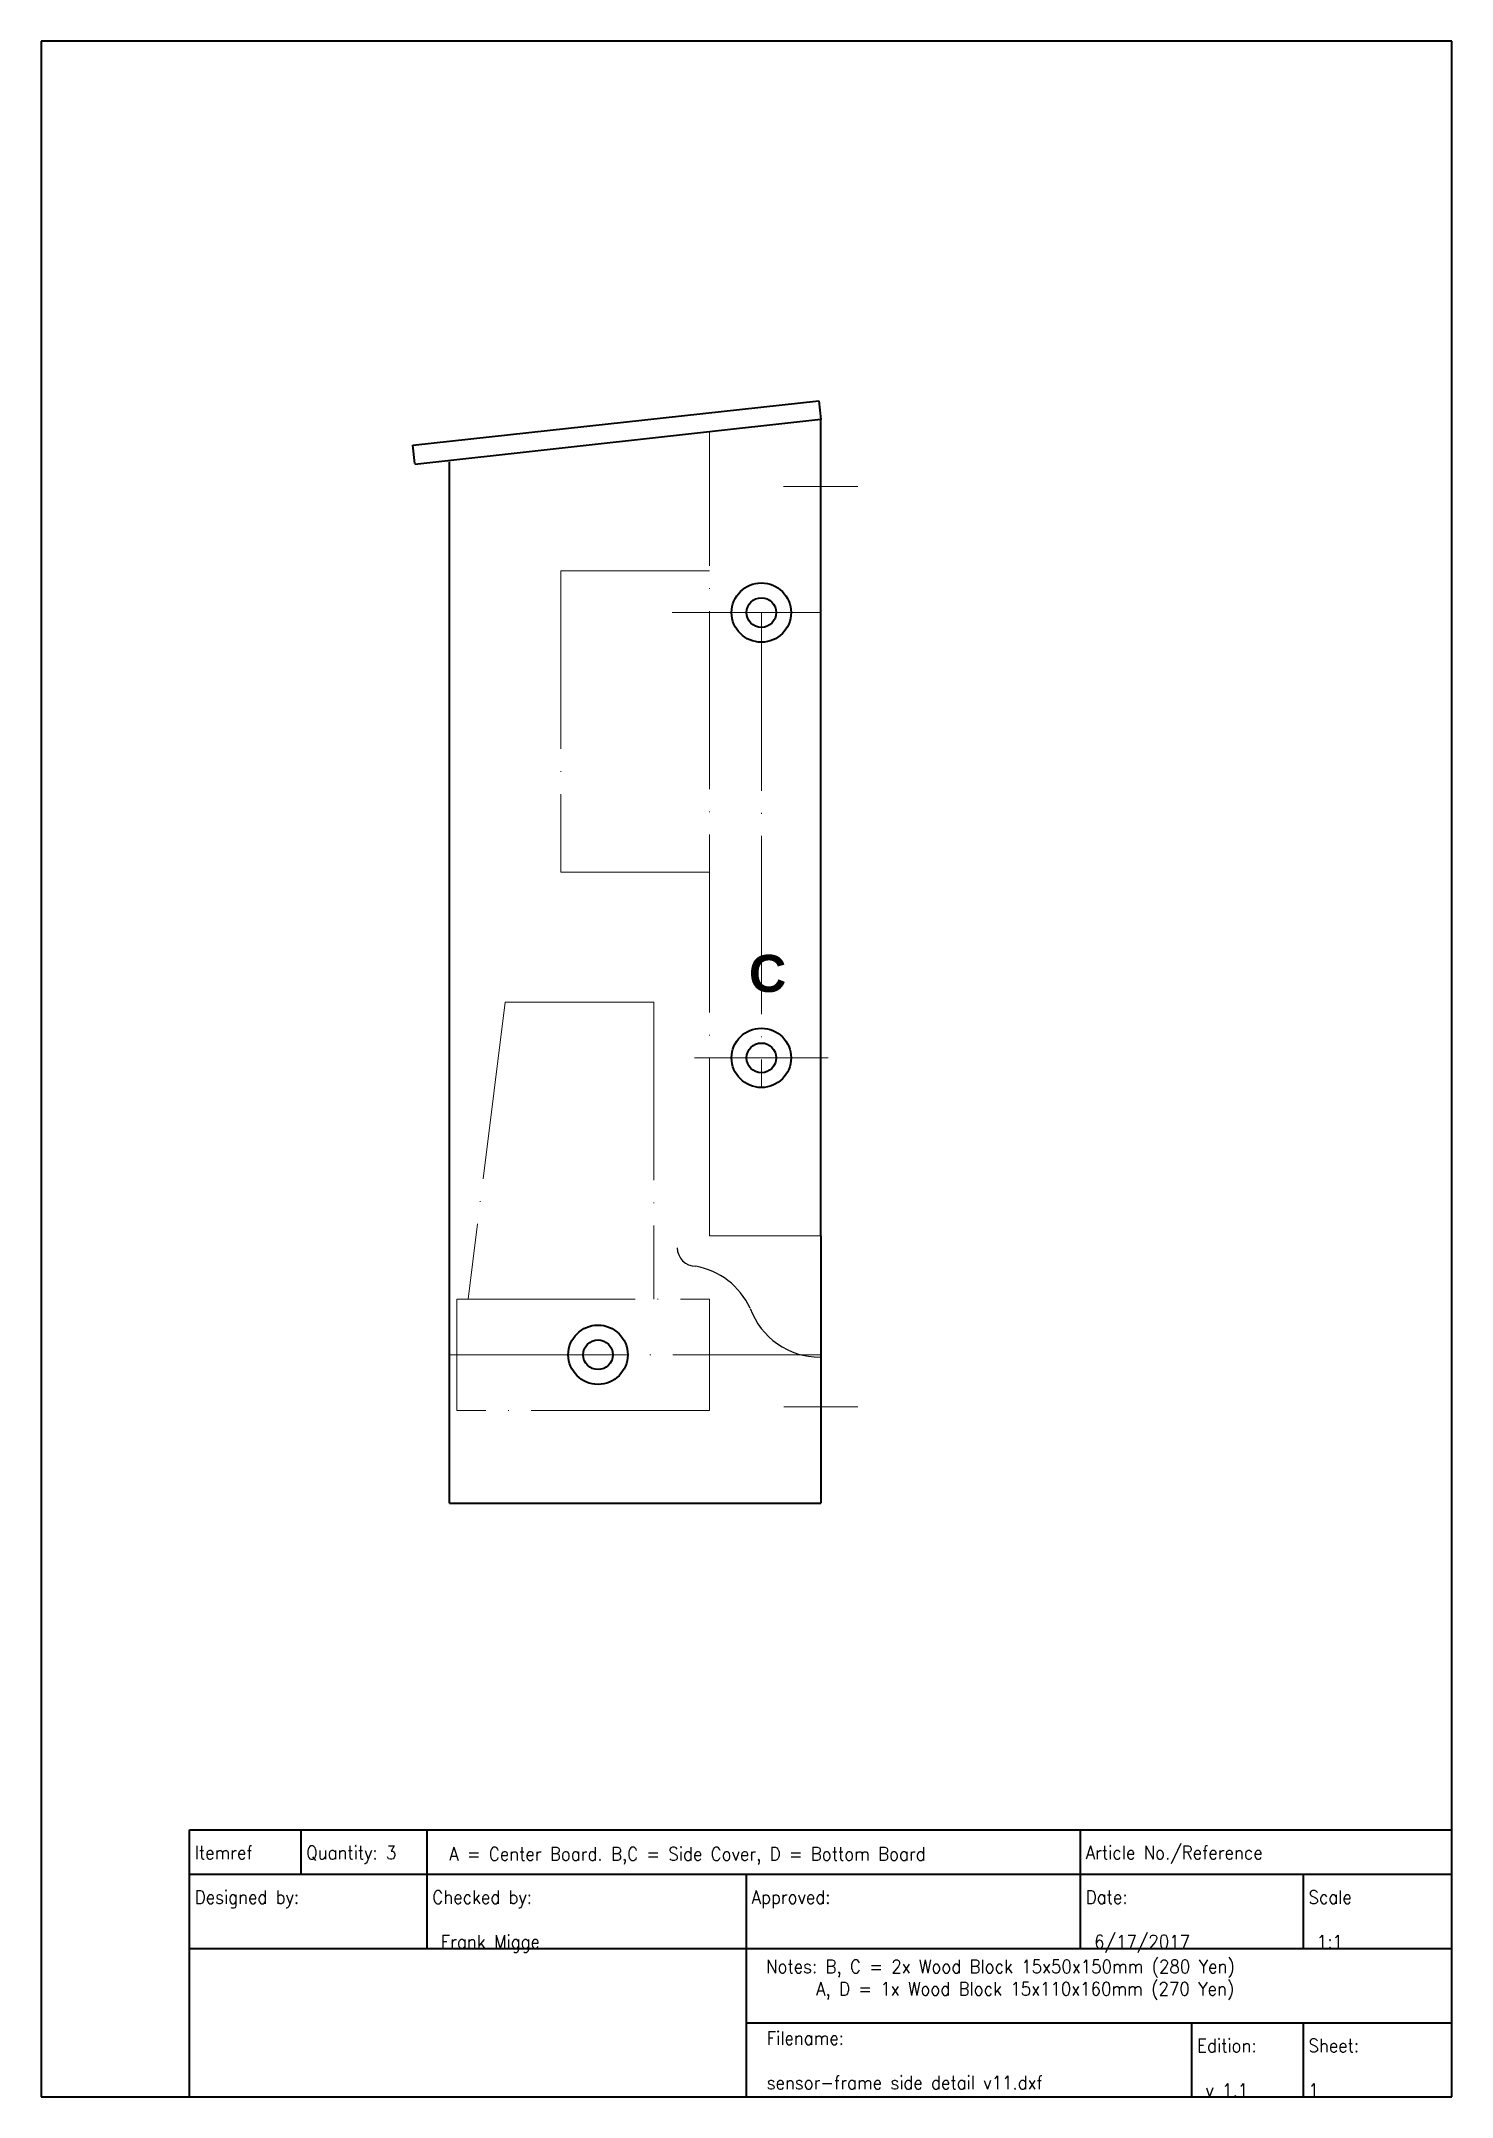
# Model space of a CAD drawing. Header units: millimetres. Extents: x 10 to 200, y 10 to 287.
import ezdxf

# ---------------------------------------------------------------- set-up
doc = ezdxf.new("R2010")
doc.units = ezdxf.units.MM
doc.linetypes.add('ACAD_ISO04W100', pattern=[30, 24, -3, 0, -3])
doc.layers.get('0').update_dxf_attribs({"color": 18, "lineweight": 25, "true_color": 0x000000})
for name, color, linetype, lineweight, true_color in [('0 ... Background', 18, 'Continuous', 35, 0x000000), ('0 ... Base', 18, 'Continuous', 35, 0x000000), ('0 ... Construction', 18, 'ACAD_ISO04W100', 9, 0x000000), ('0 ... Cut', 18, 'Continuous', 35, 0x000000)]:
    doc.layers.add(name, color=color, linetype=linetype, lineweight=lineweight, true_color=true_color)
doc.styles.add('textstyle11', font='Standard')
doc.styles.add('textstyle12', font='Standard')
doc.styles.add('textstyle13', font='Standard')
doc.styles.add('textstyle14', font='Standard')
doc.styles.add('textstyle15', font='Standard')
doc.styles.add('textstyle16', font='Standard')
doc.styles.add('textstyle17', font='Standard')
doc.styles.add('textstyle18', font='Standard')
doc.styles.add('textstyle19', font='Standard')
doc.styles.add('textstyle20', font='Standard')
doc.styles.add('textstyle21', font='Standard')
doc.styles.add('textstyle22', font='Standard')
doc.styles.add('textstyle23', font='Standard')
doc.styles.add('textstyle24', font='')
doc.styles.get('textstyle24').set_extended_font_data('Arial', bold=True)

msp = doc.modelspace()

# ---------------------------------------------------------------- linework, layer by layer
for centre, radius, start, end in [((98.17, 124.42), 2.5, 180, 270), ((96.41, 112.07), 10, 25, 80), ((114.9, 119.67), 10, 200, 270)]:
    msp.add_arc(centre, radius, start, end)
at = {"layer": '0 ... Background', "linetype": 'Continuous'}
for p, q in [((200, 287), (10, 287)), ((10, 287), (10, 10)), ((200, 10), (200, 287)), ((30, 46), (200, 46)), ((30, 40), (30, 46)), ((45, 40), (45, 46)), ((62, 40), (62, 46)), ((150, 40), (150, 46)), ((30, 40), (200, 40)), ((30, 10), (30, 40)), ((62, 30), (62, 40)), ((105, 30), (105, 40)), ((150, 30), (150, 40)), ((180, 30), (180, 40)), ((30, 30), (200, 30)), ((105, 10), (105, 30)), ((105, 20), (200, 20)), ((165, 10), (165, 20)), ((180, 10), (180, 20)), ((105, 10), (105, 15)), ((10, 10), (200, 10))]:
    msp.add_line(p, q, dxfattribs=at)
at = {"layer": '0 ... Base'}
for p, q in [((60.06, 232.57), (114.73, 238.51)), ((114.73, 238.51), (115, 236.03)), ((115, 236), (60.34, 229.93)), ((115, 126), (115, 236)), ((60.32, 230.09), (60.06, 232.57)), ((65, 90), (65, 230.3)), ((115, 126), (115, 90)), ((65, 90), (115, 90))]:
    msp.add_line(p, q, dxfattribs=at)
for centre in [(107, 210), (107, 150), (85, 110)]:
    msp.add_circle(centre, 4, dxfattribs=at)
at = {"layer": '0 ... Construction'}
for p, q in [((100, 234.33), (115, 236)), ((100, 126), (100, 234.3)), ((110, 227), (120, 227)), ((80, 215.64), (80, 175)), ((100, 215.64), (80, 215.64)), ((95, 210), (115, 210)), ((107, 210), (107, 146)), ((80, 175), (100, 175)), ((72.5, 157.5), (67.5, 117.5)), ((72.5, 157.5), (92.5, 157.5)), ((92.5, 157.5), (92.5, 117.5)), ((98, 150), (116, 150)), ((100, 126), (115, 126)), ((66, 117.5), (100, 117.5)), ((66, 102.5), (66, 117.5)), ((100, 117.5), (100, 102.5)), ((65, 110), (115, 110)), ((100, 102.5), (66, 102.5)), ((110.03, 103), (120, 103))]:
    msp.add_line(p, q, dxfattribs=at)
at = {"layer": '0 ... Cut'}
for centre in [(107, 210), (107, 150), (85, 110)]:
    msp.add_circle(centre, 2, dxfattribs=at)

# ---------------------------------------------------------------- texts
at = {"layer": '0 ... Background', "linetype": 'Continuous', "lineweight": 25, "char_height": 1.8}
for s, insert, width, attachment_point, style in [('Itemref', (30.69, 43.81), 100, 1, 'textstyle11'), ('Quantity: 3', (45.69, 43.81), 100, 1, 'textstyle12'), ('A = Center Board. B,C = Side Cover, D = Bottom Board', (64.96, 41.29), 100, 7, 'textstyle13'), ('Article No./Reference', (150.69, 43.81), 100, 1, 'textstyle14'), ('Designed by:', (30.69, 37.81), 100, 1, 'textstyle15'), ('Checked by:\\P\\P Frank Migge', (62.69, 37.81), 100, 1, 'textstyle16'), ('Approved:\\P\\P', (105.69, 37.81), 100, 1, 'textstyle17'), ('Date:\\P\\P 6/17/2017', (150.69, 37.81), 100, 1, 'textstyle19'), ('Scale\\P\\P 1:1', (180.69, 37.81), 100, 1, 'textstyle20'), ('Notes:\\~B, C\\~= 2x Wood Block 15x50x150mm (280 Yen)\\P      A,\\~D = 1x Wood Block 15x110x160mm (270 Yen)\\P\\P', (107.63, 28.47), 200, 1, 'textstyle23'), ('Filename:\\P\\Psensor-frame side detail v11.dxf', (107.72, 18.82), 100, 1, 'textstyle18'), ('Edition:\\P\\P v 1.1', (165.69, 17.81), 100, 1, 'textstyle21'), ('Sheet:\\P\\P1', (180.69, 17.81), 100, 1, 'textstyle22')]:
    msp.add_mtext(s, dxfattribs=dict(at, insert=insert, width=width, attachment_point=attachment_point, style=style))
at = {"layer": '0 ... Base', "insert": (105.32, 163.88), "char_height": 5, "attachment_point": 1, "style": 'textstyle24'}
msp.add_mtext('C', dxfattribs=at)

doc.saveas('drawing.dxf')
